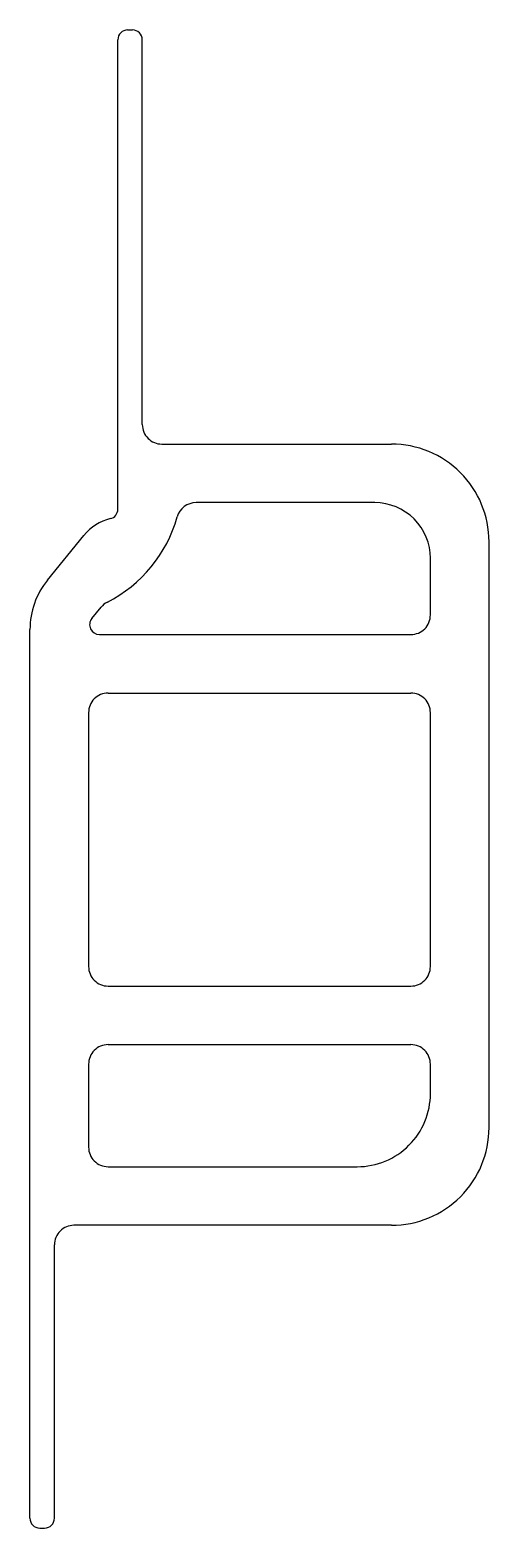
# Model space of a CAD drawing. Header units: millimetres. Extents: x -9 to 38, y -129 to 24.
import ezdxf

# ---------------------------------------------------------------- set-up
doc = ezdxf.new("R2010")
doc.units = ezdxf.units.MM
doc.layers.add('3', color=7, linetype='Continuous', true_color=0xffffff)
doc.layers.add('4', color=7, linetype='Continuous', true_color=0xffffff)

msp = doc.modelspace()

# ---------------------------------------------------------------- linework, layer by layer
at = {"layer": '3', "color": 2, "linetype": 'Continuous', "lineweight": 25}
for p, q in [((0, -24.816691), (0, 23.254959)), ((1, 24.254957), (1.5, 24.254957)), ((2.5, -16.149971), (2.5, 23.254959)), ((4.5, -18.149968), (28, -18.149968)), ((-7.208912, -32.091421), (-3.475929, -27.496988)), ((38, -88.149843), (38, -28.14995)), ((-9, -128.15026), (-9, -37.136153)), ((28, -98.149826), (-4.5, -98.149826)), ((-6.5, -128.15026), (-6.5, -100.149822)), ((-8, -129.150258), (-7.5, -129.150258))]:
    msp.add_line(p, q, dxfattribs=at)
for centre, major_axis, start_param, end_param in [((1, 23.254959), (-1, 0), 4.7123889804, 6.2831853072), ((1.5, 23.254959), (-1, 0), 3.1415926536, 4.7123889804), ((4.5, -16.149971), (-2, 0), 0, 1.5707963268), ((28, -28.14995), (10, 0), 0, 1.5707963268), ((0.404641, -30.649946), (5, 0), 1.8070976252, 2.4592760986), ((-1, -24.816691), (1, 0), 4.948681376, 6.2831853072), ((-1, -37.136153), (8, 0), 2.4592760987, 3.1415926536), ((28, -88.149843), (10, 0), 4.7123889804, 6.2831853072), ((-4.5, -100.149822), (-2, 0), 4.7123889804, 6.2831853072), ((-8, -128.15026), (-1, 0), 0, 1.5707963268), ((-7.5, -128.15026), (-1, 0), 1.5707963268, 3.1415926536)]:
    msp.add_ellipse(centre, major_axis=major_axis, ratio=0.999998, start_param=start_param, end_param=end_param, dxfattribs=at)
at = {"layer": '4', "color": 163, "linetype": 'Continuous', "lineweight": 25}
for p, q in [((26.3, -24.149957), (8, -24.149957)), ((32, -35.649937), (32, -29.849947)), ((-2.669532, -36.019343), (-1.723643, -34.855174)), ((-1.893418, -37.649933), (30, -37.649933)), ((-1, -43.649922), (30, -43.649922)), ((-3, -45.649919), (-3, -71.649873)), ((32, -71.649873), (32, -45.649919)), ((-1, -73.649869), (30, -73.649869)), ((-1, -79.649858), (30, -79.649858)), ((-3, -81.649855), (-3, -90.14984)), ((32, -84.64985), (32, -81.649855)), ((-1, -92.149836), (24.5, -92.149836))]:
    msp.add_line(p, q, dxfattribs=at)
for centre, major_axis, start_param, end_param in [((8, -26.149954), (2, 0), 1.5707963268, 2.869358745), ((26.3, -29.849947), (5.7, 0), 0, 1.5707963268), ((-7.410762, -21.847821), (14, 0), 5.1819100277, 6.0109513985), ((-0.171415, -36.116357), (2, 0), 2.040317374, 2.4592760983), ((-1.893418, -36.649935), (1, 0), 2.4592760987, 4.7123889804), ((30, -35.649937), (2, 0), 4.7123889804, 6.2831853072), ((-1, -45.649919), (2, 0), 1.5707963268, 3.1415926536), ((30, -45.649919), (2, 0), 0, 1.5707963268), ((-1, -71.649873), (2, 0), 3.1415926536, 4.7123889804), ((30, -71.649873), (2, 0), 4.7123889804, 6.2831853072), ((-1, -81.649855), (2, 0), 1.5707963268, 3.1415926536), ((30, -81.649855), (2, 0), 0, 1.5707963268), ((24.5, -84.64985), (7.5, 0), 4.7123889804, 6.2831853072), ((-1, -90.14984), (2, 0), 3.1415926536, 4.7123889804)]:
    msp.add_ellipse(centre, major_axis=major_axis, ratio=0.999998, start_param=start_param, end_param=end_param, dxfattribs=at)

doc.saveas('drawing.dxf')
